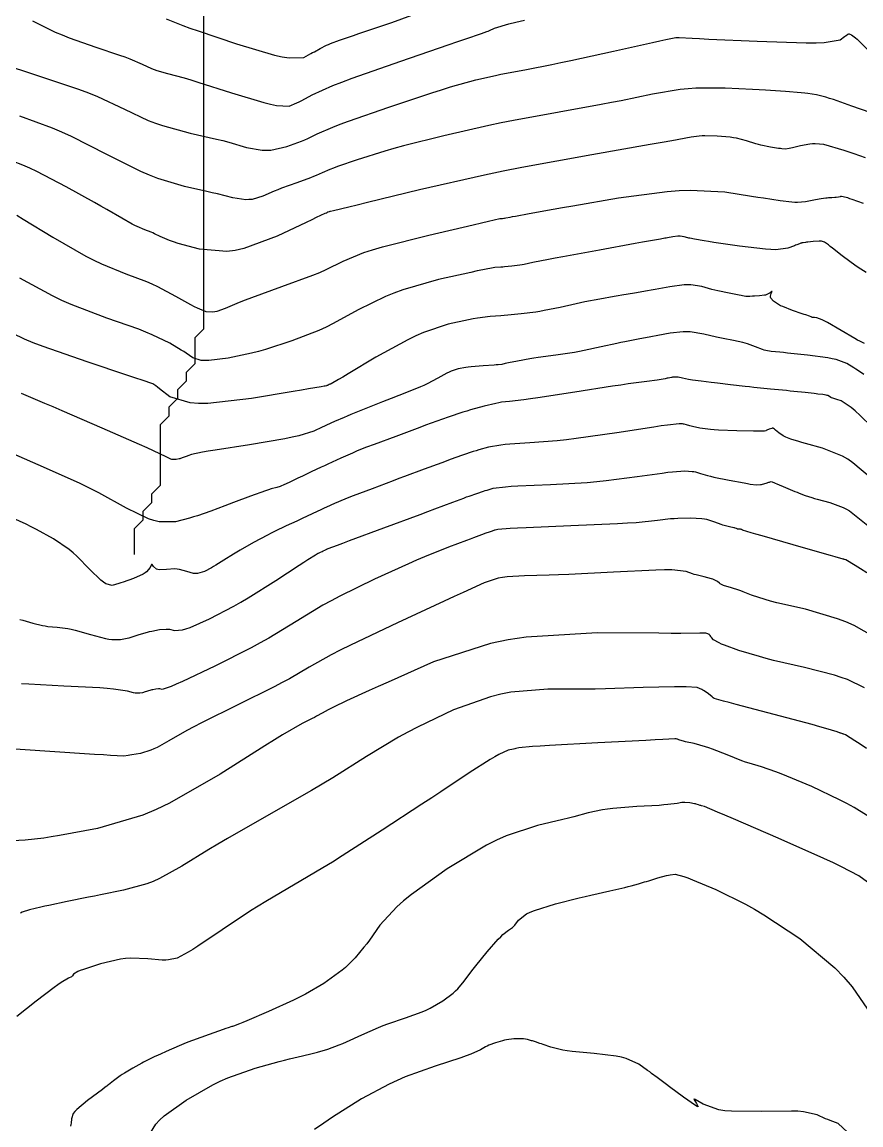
# Model space of a CAD drawing. Header units: metres. Extents: x 837117 to 838479, y 1189012 to 1191015.
# Drawn here: x 838324.9 to 838421.5, y 1189534.6 to 1189661.6 of the extents above; entities that cross this region are included whole.
import ezdxf

# ---------------------------------------------------------------- set-up
doc = ezdxf.new("R2010")
doc.units = ezdxf.units.M
doc.header["$LTSCALE"] = 0.3
for name, color, linetype in [('COTAS 10', 1, 'Continuous'), ('COTAS INT', 252, 'Continuous'), ('DRENAJE', 5, 'Continuous')]:
    doc.layers.add(name, color=color, linetype=linetype)

msp = doc.modelspace()

# ---------------------------------------------------------------- linework, layer by layer
at = {"layer": 'COTAS 10'}
for points in [[(838322.31, 1189656.85), (838326.68, 1189655.46), (838331.4, 1189653.86), (838332.52, 1189653.43), (838333.57, 1189653.01), (838336.68, 1189651.55), (838339.42, 1189650.26), (838340.23, 1189649.96), (838341.06, 1189649.67), (838344.25, 1189648.81), (838347.27, 1189648.13), (838348, 1189647.95), (838348.68, 1189647.77), (838350.74, 1189647.17), (838352.51, 1189646.83), (838353.01, 1189646.83), (838353.51, 1189646.85), (838355.36, 1189647.26), (838357.04, 1189647.88), (838357.43, 1189648.04), (838357.8, 1189648.2), (838358.87, 1189648.73), (838360.68, 1189649.51), (838361.5, 1189649.82), (838362.46, 1189650.18), (838367.12, 1189651.81), (838372.05, 1189653.45), (838373.19, 1189653.81), (838374.22, 1189654.13), (838377.12, 1189654.94), (838379.39, 1189655.46), (838380.02, 1189655.59), (838380.65, 1189655.72), (838382.95, 1189656.14), (838385.89, 1189656.71), (838386.93, 1189656.92), (838388.07, 1189657.16), (838392.97, 1189658.24), (838397.45, 1189659.24), (838398.31, 1189659.43), (838399.01, 1189659.58), (838400.17, 1189659.82), (838400.28, 1189659.82), (838400.32, 1189659.82), (838400.36, 1189659.81), (838400.53, 1189659.8), (838402.02, 1189659.73), (838402.89, 1189659.69), (838403.97, 1189659.64), (838409.53, 1189659.38), (838415.17, 1189659.21), (838416.3, 1189659.22), (838417.24, 1189659.25), (838419.07, 1189659.55), (838419.57, 1189659.92), (838419.68, 1189660), (838419.77, 1189660.06), (838419.95, 1189660.2), (838420.07, 1189660.23), (838420.12, 1189660.22), (838420.17, 1189660.21), (838420.39, 1189660.14), (838420.85, 1189659.79), (838421.05, 1189659.61), (838421.27, 1189659.4), (838422.34, 1189658.31)], [(838421.87, 1189624.57), (838421.34, 1189624.84), (838421.08, 1189624.99), (838420.77, 1189625.16), (838419.21, 1189626.08), (838417.63, 1189626.99), (838417.3, 1189627.16), (838417.02, 1189627.31), (838416.39, 1189627.55), (838416.12, 1189627.58), (838416.06, 1189627.58), (838416.01, 1189627.59), (838415.9, 1189627.6), (838415.8, 1189627.62), (838415.77, 1189627.63), (838415.73, 1189627.65), (838415.55, 1189627.72), (838415.13, 1189627.87), (838414.94, 1189627.94), (838414.71, 1189628.02), (838413.6, 1189628.39), (838412.46, 1189628.83), (838412.21, 1189628.94), (838411.98, 1189629.06), (838411.39, 1189629.45), (838411.1, 1189629.82), (838411.07, 1189629.93), (838411.05, 1189630.02), (838411.14, 1189630.36), (838411.25, 1189630.57), (838411.24, 1189630.59), (838411.22, 1189630.59), (838411, 1189630.44), (838410.62, 1189630.22), (838410.49, 1189630.17), (838410.35, 1189630.14), (838409.77, 1189630.06), (838409.21, 1189630.04), (838409.09, 1189630.04), (838408.97, 1189630.03), (838408.67, 1189630.01), (838408.46, 1189630), (838408.41, 1189630), (838408.36, 1189630), (838408.22, 1189630.01), (838407.85, 1189630.08), (838407.66, 1189630.12), (838407.44, 1189630.16), (838406.31, 1189630.38), (838404.99, 1189630.66), (838404.64, 1189630.74), (838404.3, 1189630.82), (838403.13, 1189631.14), (838401.89, 1189631.33), (838401.51, 1189631.34), (838401.1, 1189631.33), (838399.46, 1189631.13), (838397.76, 1189630.81), (838397.31, 1189630.73), (838396.88, 1189630.65), (838395.4, 1189630.4), (838393.93, 1189630.15), (838393.5, 1189630.08), (838393.07, 1189630), (838391.41, 1189629.71), (838389.66, 1189629.37), (838389.17, 1189629.27), (838388.67, 1189629.16), (838386.83, 1189628.75), (838385, 1189628.37), (838384.51, 1189628.28), (838384.03, 1189628.21), (838382.34, 1189627.99), (838380.8, 1189627.84), (838380.4, 1189627.8), (838380.02, 1189627.77), (838378.76, 1189627.68), (838377.31, 1189627.5), (838376.81, 1189627.41), (838376.27, 1189627.31), (838373.96, 1189626.81), (838371.12, 1189625.86), (838370.23, 1189625.47), (838369.31, 1189625.03), (838365.63, 1189623.01), (838362.44, 1189621.1), (838361.82, 1189620.73), (838361.32, 1189620.44), (838360.48, 1189619.95), (838360.39, 1189619.91), (838360.36, 1189619.9), (838360.33, 1189619.89), (838360.23, 1189619.85), (838360.14, 1189619.81), (838360.12, 1189619.8), (838360.1, 1189619.8), (838360.05, 1189619.77), (838360, 1189619.75), (838359.98, 1189619.74), (838359.97, 1189619.74), (838359.92, 1189619.71), (838359.8, 1189619.68), (838359.74, 1189619.67), (838359.67, 1189619.66), (838359.33, 1189619.6), (838357.85, 1189619.36), (838357.06, 1189619.23), (838356.1, 1189619.07), (838351.29, 1189618.27), (838346.27, 1189617.7), (838345.19, 1189617.69), (838344.24, 1189617.74), (838341.91, 1189618.46), (838340.71, 1189619.38), (838340.48, 1189619.56), (838340.28, 1189619.7), (838339.93, 1189619.95), (838338.72, 1189620.36), (838337.99, 1189620.6), (838337.08, 1189620.9), (838332.37, 1189622.46), (838327.3, 1189624.23), (838326.16, 1189624.67), (838325.15, 1189625.09), (838322.46, 1189626.41)], [(838422.14, 1189598.19), (838421.41, 1189598.66), (838420.81, 1189599.05), (838419.74, 1189599.69), (838419.57, 1189599.73), (838419.53, 1189599.74), (838419.5, 1189599.75), (838419.42, 1189599.77), (838418.51, 1189600.04), (838417.95, 1189600.2), (838417.26, 1189600.39), (838413.68, 1189601.41), (838410.08, 1189602.44), (838409.38, 1189602.64), (838408.81, 1189602.81), (838407.84, 1189603.11), (838407.7, 1189603.18), (838407.66, 1189603.19), (838407.61, 1189603.2), (838407.44, 1189603.22), (838407.29, 1189603.23), (838407.25, 1189603.23), (838407.22, 1189603.24), (838407.14, 1189603.28), (838406.99, 1189603.34), (838406.91, 1189603.36), (838406.82, 1189603.38), (838406.34, 1189603.48), (838405.73, 1189603.63), (838405.55, 1189603.69), (838405.36, 1189603.76), (838404.63, 1189604.04), (838403.73, 1189604.31), (838403.44, 1189604.37), (838403.13, 1189604.41), (838401.83, 1189604.49), (838400.38, 1189604.45), (838399.97, 1189604.42), (838399.56, 1189604.39), (838398.05, 1189604.2), (838395.59, 1189603.96), (838394.58, 1189603.89), (838393.43, 1189603.83), (838388.05, 1189603.59), (838382.93, 1189603.38), (838381.93, 1189603.34), (838381.1, 1189603.3), (838379.65, 1189603.19), (838379.36, 1189603.11), (838379.28, 1189603.09), (838379.2, 1189603.06), (838378.89, 1189602.96), (838378.53, 1189602.83), (838378.41, 1189602.79), (838378.29, 1189602.74), (838377.78, 1189602.55), (838376.86, 1189602.21), (838376.47, 1189602.07), (838376.04, 1189601.9), (838373.99, 1189601.14), (838371.21, 1189600.03), (838370.31, 1189599.65), (838369.36, 1189599.24), (838365.46, 1189597.47), (838361.47, 1189595.51), (838360.47, 1189594.98), (838359.52, 1189594.45), (838356.43, 1189592.59), (838353.29, 1189590.68), (838352.3, 1189590.13), (838351.26, 1189589.56), (838347.06, 1189587.44), (838343.37, 1189585.69), (838342.64, 1189585.36), (838342.05, 1189585.11), (838341, 1189584.75), (838340.76, 1189584.82), (838340.69, 1189584.82), (838340.61, 1189584.83), (838340.29, 1189584.8), (838339.93, 1189584.73), (838339.82, 1189584.7), (838339.72, 1189584.68), (838339.33, 1189584.56), (838338.94, 1189584.44), (838338.85, 1189584.42), (838338.75, 1189584.39), (838338.43, 1189584.32), (838338.04, 1189584.33), (838337.89, 1189584.35), (838337.73, 1189584.38), (838337.02, 1189584.57), (838335.41, 1189584.81), (838334.68, 1189584.87), (838333.82, 1189584.94), (838329.71, 1189585.16), (838325.65, 1189585.36), (838324.83, 1189585.41)], [(838422.22, 1189562.59), (838421.24, 1189563.3), (838419.22, 1189564.36), (838418.3, 1189564.79), (838417.21, 1189565.3), (838411.95, 1189567.63), (838406.81, 1189569.86), (838405.8, 1189570.3), (838404.96, 1189570.65), (838403.44, 1189571.27), (838403.11, 1189571.36), (838403.03, 1189571.39), (838402.96, 1189571.41), (838402.76, 1189571.49), (838402.51, 1189571.56), (838402.41, 1189571.59), (838402.3, 1189571.61), (838401.78, 1189571.71), (838401.18, 1189571.76), (838401.02, 1189571.76), (838400.86, 1189571.75), (838400.29, 1189571.65), (838399.25, 1189571.51), (838398.78, 1189571.47), (838398.24, 1189571.42), (838395.65, 1189571.27), (838392.92, 1189571.06), (838392.29, 1189570.99), (838391.71, 1189570.91), (838390.07, 1189570.56), (838388.4, 1189570.1), (838387.79, 1189569.95), (838387.13, 1189569.78), (838384.22, 1189569.12), (838380.62, 1189567.91), (838379.51, 1189567.4), (838378.37, 1189566.82), (838373.84, 1189564.1), (838369.71, 1189561.15), (838368.81, 1189560.43), (838368.03, 1189559.75), (838366.07, 1189557.62), (838364.87, 1189555.91), (838364.56, 1189555.49), (838364.25, 1189555.09), (838363.25, 1189553.87), (838362.11, 1189552.76), (838361.73, 1189552.45), (838361.33, 1189552.13), (838359.62, 1189550.93), (838357.5, 1189549.69), (838356.83, 1189549.34), (838356.12, 1189548.99), (838353.27, 1189547.69), (838350.78, 1189546.63), (838350.29, 1189546.43), (838349.9, 1189546.26), (838349.21, 1189545.99), (838349.13, 1189545.97), (838349.11, 1189545.96), (838349.09, 1189545.96), (838349.04, 1189545.95), (838348.61, 1189545.8), (838348.36, 1189545.72), (838348.04, 1189545.61), (838346.42, 1189545.05), (838344.49, 1189544.35), (838343.98, 1189544.16), (838343.49, 1189543.96), (838341.81, 1189543.25), (838340.47, 1189542.64), (838340.18, 1189542.5), (838339.93, 1189542.38), (838339.34, 1189542.09), (838338.87, 1189541.84), (838338.69, 1189541.74), (838337.62, 1189541.15), (838336.66, 1189540.6), (838336.42, 1189540.44), (838336.18, 1189540.29), (838335.41, 1189539.72), (838334.83, 1189539.25), (838334.72, 1189539.16), (838334.63, 1189539.08), (838334.46, 1189538.96), (838334.14, 1189538.71), (838332.43, 1189537.44), (838331.18, 1189536.4), (838330.96, 1189536.17), (838330.78, 1189535.95), (838330.56, 1189535.35), (838330.55, 1189534.83), (838330.51, 1189534.67), (838330.46, 1189534.5)]]:
    msp.add_lwpolyline(points, dxfattribs=at)
at = {"layer": 'COTAS INT'}
for points in [[(838341.46, 1189661.98), (838343.39, 1189661.2), (838344.21, 1189660.9), (838345.16, 1189660.57), (838349.57, 1189659.08), (838353.94, 1189657.8), (838354.84, 1189657.6), (838355.62, 1189657.46), (838357.32, 1189657.5), (838358.13, 1189657.96), (838358.34, 1189658.07), (838358.54, 1189658.18), (838359.21, 1189658.56), (838359.93, 1189658.92), (838360.16, 1189659.02), (838360.41, 1189659.13), (838361.44, 1189659.51), (838363.05, 1189660.05), (838363.66, 1189660.26), (838364.35, 1189660.49), (838367.44, 1189661.54), (838370.92, 1189662.81)], [(838326.07, 1189661.72), (838328.71, 1189660.44), (838329.49, 1189660.11), (838330.3, 1189659.79), (838333.36, 1189658.72), (838336.12, 1189657.8), (838336.73, 1189657.58), (838337.28, 1189657.37), (838338.72, 1189656.73), (838339.78, 1189656.24), (838340.09, 1189656.12), (838340.41, 1189656.01), (838341.64, 1189655.68), (838343.55, 1189655.17), (838344.3, 1189654.95), (838345.14, 1189654.69), (838348.99, 1189653.46), (838352.72, 1189652.33), (838353.5, 1189652.14), (838354.16, 1189652), (838355.64, 1189651.92), (838356.5, 1189652.28), (838356.78, 1189652.41), (838357.08, 1189652.56), (838358.3, 1189653.22), (838360.67, 1189654.28), (838361.7, 1189654.68), (838362.88, 1189655.12), (838368.49, 1189657.1), (838373.95, 1189658.97), (838375.05, 1189659.34), (838375.97, 1189659.66), (838377.78, 1189660.27), (838378.39, 1189660.5), (838378.56, 1189660.56), (838378.72, 1189660.63), (838379.29, 1189660.89), (838380.92, 1189661.37), (838381.75, 1189661.57), (838382.74, 1189661.81)], [(838423.66, 1189650.78), (838420.43, 1189651.92), (838418.32, 1189652.66), (838417.86, 1189652.81), (838417.44, 1189652.94), (838416.36, 1189653.22), (838415.35, 1189653.36), (838414.99, 1189653.4), (838414.58, 1189653.44), (838412.8, 1189653.59), (838410.49, 1189653.76), (838409.76, 1189653.8), (838408.98, 1189653.84), (838405.84, 1189654), (838402.47, 1189653.98), (838401.56, 1189653.92), (838400.66, 1189653.83), (838397.45, 1189653.28), (838393.88, 1189652.54), (838392.75, 1189652.32), (838391.55, 1189652.09), (838386.71, 1189651.23), (838381.48, 1189650.27), (838380.04, 1189649.98), (838378.61, 1189649.67), (838373.46, 1189648.5), (838368.81, 1189647.33), (838367.69, 1189647.02), (838366.64, 1189646.73), (838363.46, 1189645.74), (838361.2, 1189644.95), (838360.73, 1189644.77), (838360.33, 1189644.62), (838359.45, 1189644.24), (838358.74, 1189643.92), (838358.44, 1189643.8), (838358.1, 1189643.67), (838356.5, 1189643.1), (838354.76, 1189642.46), (838354.32, 1189642.29), (838353.91, 1189642.12), (838352.61, 1189641.55), (838351.38, 1189641.18), (838351.01, 1189641.15), (838350.63, 1189641.14), (838349.16, 1189641.36), (838347.37, 1189641.81), (838346.78, 1189641.95), (838346.16, 1189642.09), (838343.59, 1189642.66), (838340.51, 1189643.59), (838339.56, 1189643.97), (838338.57, 1189644.4), (838334.64, 1189646.36), (838330.56, 1189648.43), (838329.47, 1189648.92), (838328.39, 1189649.38), (838324.64, 1189650.75)], [(838421.99, 1189645.96), (838420.67, 1189646.41), (838419.55, 1189646.79), (838417.21, 1189647.49), (838416.18, 1189647.57), (838415.89, 1189647.56), (838415.59, 1189647.54), (838414.51, 1189647.34), (838413.58, 1189647.11), (838413.38, 1189647.06), (838413.2, 1189647.03), (838412.78, 1189646.97), (838412.36, 1189647), (838412.19, 1189647.02), (838411.99, 1189647.05), (838411.05, 1189647.2), (838409.96, 1189647.42), (838409.66, 1189647.5), (838409.36, 1189647.58), (838408.29, 1189647.91), (838407.14, 1189648.22), (838406.78, 1189648.28), (838406.41, 1189648.33), (838404.93, 1189648.46), (838403.51, 1189648.49), (838403.17, 1189648.48), (838402.86, 1189648.46), (838401.93, 1189648.33), (838399.7, 1189647.92), (838398.57, 1189647.72), (838397.21, 1189647.48), (838390.47, 1189646.32), (838382.44, 1189644.84), (838380.28, 1189644.41), (838378.14, 1189643.96), (838370.63, 1189642.26), (838364.65, 1189640.82), (838363.47, 1189640.53), (838362.5, 1189640.3), (838360.73, 1189639.87), (838360.38, 1189639.79), (838360.3, 1189639.77), (838360.24, 1189639.75), (838360.1, 1189639.69), (838359.99, 1189639.64), (838359.96, 1189639.62), (838359.92, 1189639.61), (838359.73, 1189639.54), (838358.76, 1189639.09), (838358.23, 1189638.84), (838357.58, 1189638.53), (838354.26, 1189636.94), (838350.41, 1189635.51), (838349.43, 1189635.31), (838348.47, 1189635.19), (838345.33, 1189635.43), (838342.85, 1189636.12), (838342.33, 1189636.29), (838341.87, 1189636.44), (838340.8, 1189636.89), (838340.14, 1189637.23), (838339.95, 1189637.32), (838339.75, 1189637.41), (838339.01, 1189637.69), (838338.13, 1189638.04), (838337.85, 1189638.18), (838337.56, 1189638.33), (838336.38, 1189639.01), (838334.63, 1189640.03), (838333.97, 1189640.4), (838333.24, 1189640.81), (838329.98, 1189642.61), (838326.58, 1189644.38), (838325.76, 1189644.77), (838324.98, 1189645.12), (838322.61, 1189646.03)], [(838324.27, 1189639.35), (838325, 1189638.91), (838328.44, 1189636.82), (838332.21, 1189634.66), (838333.14, 1189634.18), (838334.02, 1189633.75), (838336.82, 1189632.6), (838339.21, 1189631.71), (838339.84, 1189631.44), (838340.46, 1189631.16), (838342.55, 1189630.05), (838344.29, 1189629.06), (838344.69, 1189628.85), (838345.05, 1189628.68), (838346.04, 1189628.29), (838346.84, 1189628.23), (838347.08, 1189628.26), (838347.33, 1189628.31), (838348.31, 1189628.67), (838349.93, 1189629.35), (838350.59, 1189629.6), (838351.34, 1189629.89), (838354.81, 1189631.14), (838358.36, 1189632.46), (838359.16, 1189632.78), (838359.89, 1189633.09), (838361.84, 1189634.07), (838364.23, 1189635.06), (838365.23, 1189635.37), (838366.38, 1189635.71), (838371.73, 1189637.06), (838376.81, 1189638.25), (838377.79, 1189638.48), (838378.58, 1189638.66), (838379.9, 1189638.96), (838380, 1189638.96), (838380.03, 1189638.97), (838380.07, 1189638.97), (838380.2, 1189638.98), (838380.34, 1189639), (838380.38, 1189639.01), (838380.42, 1189639.01), (838380.58, 1189639.05), (838381.09, 1189639.15), (838381.36, 1189639.2), (838381.68, 1189639.25), (838383.28, 1189639.55), (838386.05, 1189640.04), (838387.1, 1189640.23), (838388.28, 1189640.43), (838393.57, 1189641.35), (838399.16, 1189642.1), (838400.52, 1189642.2), (838401.81, 1189642.25), (838405.79, 1189642.03), (838408.88, 1189641.56), (838409.6, 1189641.45), (838410.26, 1189641.35), (838412.16, 1189641.05), (838413.53, 1189640.88), (838413.86, 1189640.86), (838414.17, 1189640.85), (838415.09, 1189640.93), (838415.84, 1189641.08), (838416.04, 1189641.12), (838416.23, 1189641.16), (838416.88, 1189641.27), (838417.44, 1189641.36), (838417.58, 1189641.37), (838417.72, 1189641.39), (838418.13, 1189641.41), (838418.47, 1189641.43), (838418.55, 1189641.43), (838418.63, 1189641.44), (838418.89, 1189641.49), (838419.1, 1189641.53), (838419.16, 1189641.54), (838419.22, 1189641.54), (838419.43, 1189641.52), (838419.91, 1189641.38), (838420.14, 1189641.3), (838420.4, 1189641.21), (838421.72, 1189640.74)], [(838422.06, 1189632.77), (838421.46, 1189633.15), (838420.92, 1189633.51), (838419.3, 1189634.68), (838418.18, 1189635.58), (838417.94, 1189635.77), (838417.74, 1189635.93), (838417.27, 1189636.26), (838416.92, 1189636.36), (838416.79, 1189636.38), (838416.64, 1189636.38), (838415.98, 1189636.34), (838415.34, 1189636.26), (838415.21, 1189636.24), (838415.09, 1189636.23), (838414.82, 1189636.19), (838414.66, 1189636.17), (838414.61, 1189636.15), (838414.56, 1189636.14), (838414.4, 1189636.08), (838414.08, 1189635.96), (838413.95, 1189635.91), (838413.8, 1189635.85), (838413.06, 1189635.56), (838411.67, 1189635.38), (838411.1, 1189635.4), (838410.46, 1189635.43), (838407.47, 1189635.79), (838404.54, 1189636.23), (838403.93, 1189636.32), (838403.42, 1189636.41), (838402.3, 1189636.59), (838401.78, 1189636.7), (838401.65, 1189636.73), (838401.53, 1189636.76), (838401.11, 1189636.87), (838400.67, 1189636.94), (838400.53, 1189636.95), (838400.39, 1189636.94), (838399.81, 1189636.87), (838399.21, 1189636.76), (838399.05, 1189636.73), (838398.9, 1189636.7), (838398.38, 1189636.61), (838397, 1189636.37), (838396.31, 1189636.25), (838395.48, 1189636.1), (838391.37, 1189635.35), (838387.16, 1189634.58), (838386.27, 1189634.42), (838385.5, 1189634.27), (838383.7, 1189633.9), (838382.71, 1189633.69), (838382.45, 1189633.65), (838382.19, 1189633.6), (838381.27, 1189633.48), (838380.43, 1189633.4), (838380.22, 1189633.38), (838380.01, 1189633.37), (838379.33, 1189633.32), (838377.95, 1189633.08), (838377.3, 1189632.95), (838376.54, 1189632.78), (838372.84, 1189631.94), (838368.72, 1189630.77), (838367.7, 1189630.4), (838366.72, 1189630.01), (838363.59, 1189628.45), (838360.71, 1189626.88), (838359.89, 1189626.48), (838359.06, 1189626.1), (838355.96, 1189624.88), (838352.91, 1189623.89), (838352.1, 1189623.67), (838351.31, 1189623.46), (838348.6, 1189622.9), (838346.4, 1189622.64), (838345.92, 1189622.63), (838345.51, 1189622.64), (838344.53, 1189622.93), (838343.76, 1189623.47), (838343.49, 1189623.65), (838343.19, 1189623.84), (838341.88, 1189624.63), (838339.88, 1189625.6), (838339.13, 1189625.91), (838338.31, 1189626.23), (838334.64, 1189627.51), (838330.55, 1189629.06), (838329.46, 1189629.54), (838328.38, 1189630.06), (838324.64, 1189632.11)], [(838421.81, 1189621.02), (838421.09, 1189621.5), (838420.88, 1189621.63), (838420.66, 1189621.77), (838419.84, 1189622.27), (838418.63, 1189622.73), (838418.17, 1189622.84), (838417.65, 1189622.95), (838415.31, 1189623.26), (838413.03, 1189623.49), (838412.54, 1189623.54), (838412.12, 1189623.58), (838411.14, 1189623.68), (838410.52, 1189623.79), (838410.32, 1189623.84), (838410.12, 1189623.9), (838409.32, 1189624.21), (838408.41, 1189624.54), (838408.14, 1189624.62), (838407.86, 1189624.7), (838406.79, 1189624.93), (838405.59, 1189625.17), (838405.23, 1189625.24), (838404.85, 1189625.32), (838403.37, 1189625.67), (838401.82, 1189625.92), (838401.4, 1189625.94), (838400.99, 1189625.94), (838399.52, 1189625.79), (838398.07, 1189625.52), (838397.26, 1189625.37), (838395.81, 1189625.1), (838394.27, 1189624.8), (838393.81, 1189624.7), (838393.35, 1189624.6), (838391.56, 1189624.19), (838389.62, 1189623.77), (838389.06, 1189623.67), (838388.49, 1189623.57), (838386.33, 1189623.26), (838384.3, 1189622.98), (838383.8, 1189622.91), (838383.34, 1189622.83), (838381.91, 1189622.57), (838380.89, 1189622.36), (838380.68, 1189622.31), (838380.5, 1189622.27), (838380.12, 1189622.19), (838379.69, 1189622.15), (838379.47, 1189622.13), (838379.22, 1189622.11), (838377.96, 1189622.02), (838376.59, 1189621.91), (838376.26, 1189621.87), (838375.96, 1189621.84), (838375.08, 1189621.68), (838374.28, 1189621.41), (838374.04, 1189621.3), (838373.78, 1189621.18), (838372.74, 1189620.61), (838371.52, 1189619.95), (838371.14, 1189619.77), (838370.74, 1189619.59), (838369.15, 1189618.94), (838367.39, 1189618.27), (838366.89, 1189618.08), (838366.38, 1189617.88), (838364.48, 1189617.12), (838362.74, 1189616.41), (838362.33, 1189616.24), (838361.95, 1189616.08), (838360.86, 1189615.6), (838359.95, 1189615.19), (838359.7, 1189615.07), (838359.44, 1189614.94), (838358.47, 1189614.48), (838356.74, 1189613.96), (838355.99, 1189613.8), (838355.13, 1189613.63), (838351.07, 1189612.94), (838347.11, 1189612.32), (838346.32, 1189612.19), (838345.66, 1189612.08), (838344.38, 1189611.81), (838343.98, 1189611.67), (838343.88, 1189611.63), (838343.78, 1189611.59), (838343.45, 1189611.47), (838343.14, 1189611.36), (838343.05, 1189611.33), (838342.96, 1189611.3), (838342.63, 1189611.22), (838342.25, 1189611.22), (838342.12, 1189611.25), (838342, 1189611.29), (838341.49, 1189611.54), (838340.02, 1189612.25), (838339.29, 1189612.58), (838338.42, 1189612.96), (838334.12, 1189614.84), (838329.52, 1189616.82), (838328.46, 1189617.28), (838327.5, 1189617.69), (838324.83, 1189618.85)], [(838424.08, 1189613.7), (838421.39, 1189616.31), (838420.82, 1189616.82), (838420.33, 1189617.24), (838419.21, 1189618), (838418.69, 1189618.15), (838418.58, 1189618.18), (838418.48, 1189618.21), (838418.23, 1189618.28), (838418.08, 1189618.34), (838418.04, 1189618.37), (838417.99, 1189618.39), (838417.85, 1189618.49), (838417.65, 1189618.59), (838417.57, 1189618.61), (838417.48, 1189618.64), (838417.09, 1189618.7), (838416.51, 1189618.77), (838416.3, 1189618.79), (838416.07, 1189618.82), (838415.06, 1189618.93), (838413.76, 1189619.07), (838413.33, 1189619.12), (838412.88, 1189619.16), (838411.05, 1189619.34), (838409.12, 1189619.53), (838408.62, 1189619.59), (838408.12, 1189619.64), (838406.46, 1189619.83), (838404.97, 1189620.01), (838404.6, 1189620.05), (838404.24, 1189620.1), (838403.07, 1189620.24), (838402.09, 1189620.38), (838401.86, 1189620.41), (838401.63, 1189620.45), (838400.94, 1189620.59), (838400.42, 1189620.7), (838400.31, 1189620.72), (838400.2, 1189620.73), (838399.94, 1189620.73), (838399.76, 1189620.7), (838399.7, 1189620.69), (838399.65, 1189620.68), (838399.47, 1189620.65), (838399.27, 1189620.61), (838399.22, 1189620.6), (838399.16, 1189620.58), (838398.93, 1189620.53), (838398.46, 1189620.45), (838398.25, 1189620.42), (838398, 1189620.38), (838396.82, 1189620.23), (838394.68, 1189619.93), (838393.83, 1189619.8), (838392.88, 1189619.66), (838388.52, 1189618.98), (838384.28, 1189618.33), (838383.41, 1189618.21), (838382.66, 1189618.1), (838381.02, 1189617.92), (838380.08, 1189617.82), (838379.78, 1189617.77), (838379.45, 1189617.7), (838378.08, 1189617.38), (838376.53, 1189616.95), (838376.09, 1189616.81), (838375.64, 1189616.67), (838373.96, 1189616.11), (838371.98, 1189615.41), (838371.34, 1189615.18), (838370.67, 1189614.93), (838367.9, 1189613.9), (838365.43, 1189612.98), (838364.55, 1189612.65), (838363.84, 1189612.38), (838363.4, 1189612.19), (838363.17, 1189612.09), (838362.91, 1189611.97), (838361.57, 1189611.37), (838360.07, 1189610.68), (838359.69, 1189610.5), (838359.33, 1189610.34), (838358.18, 1189609.8), (838357.17, 1189609.32), (838356.9, 1189609.19), (838356.63, 1189609.07), (838355.71, 1189608.62), (838354.94, 1189608.27), (838354.76, 1189608.2), (838354.61, 1189608.14), (838354.2, 1189608.02), (838353.56, 1189607.84), (838353.25, 1189607.74), (838352.9, 1189607.62), (838351.18, 1189607), (838349.22, 1189606.29), (838348.71, 1189606.1), (838348.23, 1189605.92), (838346.61, 1189605.3), (838345.07, 1189604.76), (838344.63, 1189604.62), (838344.18, 1189604.49), (838342.54, 1189604.06), (838340.66, 1189604.06), (838340.06, 1189604.21), (838339.44, 1189604.41), (838336.92, 1189605.65), (838333.71, 1189607.41), (838332.64, 1189607.95), (838331.49, 1189608.5), (838326.73, 1189610.64), (838321.99, 1189612.71)], [(838422.69, 1189609.05), (838420.55, 1189610.87), (838419.94, 1189611.27), (838419.33, 1189611.63), (838417.06, 1189612.53), (838415.1, 1189613.06), (838414.68, 1189613.18), (838414.3, 1189613.29), (838413.38, 1189613.57), (838412.82, 1189613.8), (838412.67, 1189613.88), (838412.52, 1189613.96), (838412.03, 1189614.3), (838411.64, 1189614.61), (838411.57, 1189614.67), (838411.5, 1189614.72), (838411.39, 1189614.82), (838411.37, 1189614.84), (838411.37, 1189614.85), (838411.36, 1189614.85), (838411.35, 1189614.86), (838411.28, 1189614.84), (838411.24, 1189614.83), (838411.19, 1189614.81), (838410.92, 1189614.71), (838410.63, 1189614.6), (838410.56, 1189614.57), (838410.5, 1189614.55), (838410.35, 1189614.5), (838409.79, 1189614.48), (838409.48, 1189614.48), (838409.1, 1189614.49), (838407.16, 1189614.53), (838405.05, 1189614.63), (838404.57, 1189614.66), (838404.13, 1189614.7), (838402.9, 1189614.86), (838402.08, 1189615.03), (838401.91, 1189615.07), (838401.76, 1189615.11), (838401.39, 1189615.22), (838401.12, 1189615.3), (838401.03, 1189615.32), (838400.94, 1189615.33), (838400.55, 1189615.35), (838399.19, 1189615.2), (838398.48, 1189615.1), (838397.63, 1189614.97), (838393.37, 1189614.31), (838388.67, 1189613.64), (838387.55, 1189613.5), (838386.5, 1189613.38), (838383.36, 1189613.14), (838381.03, 1189613.01), (838380.49, 1189612.96), (838380, 1189612.9), (838378.6, 1189612.65), (838377.48, 1189612.34), (838377.15, 1189612.24), (838376.83, 1189612.14), (838375.6, 1189611.73), (838374.16, 1189611.22), (838373.7, 1189611.05), (838373.21, 1189610.87), (838371.19, 1189610.12), (838368.93, 1189609.27), (838368.28, 1189609.03), (838367.62, 1189608.78), (838365.18, 1189607.87), (838362.99, 1189607.05), (838362.5, 1189606.86), (838362.05, 1189606.68), (838360.85, 1189606.18), (838359.93, 1189605.75), (838359.65, 1189605.62), (838359.37, 1189605.49), (838358.3, 1189604.99), (838357.15, 1189604.45), (838356.83, 1189604.3), (838356.5, 1189604.15), (838355.28, 1189603.59), (838353.95, 1189602.96), (838353.55, 1189602.75), (838353.13, 1189602.54), (838351.53, 1189601.67), (838349.98, 1189600.79), (838349.6, 1189600.57), (838349.24, 1189600.35), (838348.12, 1189599.65), (838347.18, 1189599.06), (838346.94, 1189598.92), (838346.7, 1189598.78), (838345.87, 1189598.35), (838345.08, 1189598.11), (838344.86, 1189598.1), (838344.64, 1189598.11), (838343.84, 1189598.33), (838343, 1189598.59), (838342.75, 1189598.62), (838342.49, 1189598.64), (838341.52, 1189598.58), (838340.68, 1189598.53), (838340.5, 1189598.56), (838340.35, 1189598.61), (838340.03, 1189598.91), (838339.87, 1189599.15), (838339.82, 1189599.16), (838339.78, 1189599.13), (838339.62, 1189598.81), (838339.22, 1189598.32), (838339.04, 1189598.18), (838338.81, 1189598.04), (838337.72, 1189597.55), (838336.54, 1189597.13), (838336.26, 1189597.03), (838336.01, 1189596.95), (838335.27, 1189596.73), (838334.51, 1189596.93), (838334.25, 1189597.1), (838333.95, 1189597.33), (838332.7, 1189598.59), (838331.2, 1189600.11), (838330.75, 1189600.49), (838330.29, 1189600.86), (838328.51, 1189602.09), (838326.54, 1189603.19), (838325.95, 1189603.49), (838325.35, 1189603.79), (838323.06, 1189604.84)], [(838324.62, 1189592.8), (838324.96, 1189592.72), (838326.12, 1189592.4), (838327.23, 1189592.13), (838327.54, 1189592.07), (838327.84, 1189592.02), (838328.91, 1189591.92), (838330.15, 1189591.77), (838330.55, 1189591.69), (838330.99, 1189591.59), (838332.77, 1189591.09), (838334.49, 1189590.64), (838334.88, 1189590.56), (838335.23, 1189590.51), (838336.2, 1189590.5), (838336.97, 1189590.66), (838337.2, 1189590.72), (838337.44, 1189590.79), (838338.36, 1189591.07), (838339.32, 1189591.36), (838339.57, 1189591.43), (838339.82, 1189591.49), (838340.69, 1189591.66), (838341.47, 1189591.72), (838341.66, 1189591.72), (838341.85, 1189591.7), (838342.42, 1189591.54), (838343.35, 1189591.61), (838343.75, 1189591.73), (838344.22, 1189591.9), (838346.47, 1189592.89), (838349.26, 1189594.35), (838350.07, 1189594.82), (838350.91, 1189595.31), (838354.09, 1189597.31), (838356.8, 1189599.08), (838357.33, 1189599.43), (838357.78, 1189599.72), (838358.65, 1189600.27), (838358.9, 1189600.41), (838358.97, 1189600.44), (838359.03, 1189600.47), (838359.25, 1189600.57), (838359.44, 1189600.66), (838359.55, 1189600.71), (838359.73, 1189600.8), (838359.9, 1189600.88), (838359.95, 1189600.9), (838359.99, 1189600.92), (838360.14, 1189600.99), (838361.2, 1189601.39), (838361.82, 1189601.62), (838362.58, 1189601.91), (838366.52, 1189603.37), (838370.7, 1189604.92), (838371.61, 1189605.26), (838372.42, 1189605.57), (838374.48, 1189606.33), (838375.75, 1189606.8), (838376.06, 1189606.92), (838376.35, 1189607.02), (838377.25, 1189607.34), (838378.01, 1189607.6), (838378.22, 1189607.66), (838378.42, 1189607.72), (838379.12, 1189607.92), (838380.55, 1189608.1), (838381.21, 1189608.15), (838381.98, 1189608.2), (838385.71, 1189608.37), (838389.96, 1189608.6), (838391.06, 1189608.7), (838392.13, 1189608.8), (838395.71, 1189609.26), (838398.59, 1189609.68), (838399.22, 1189609.76), (838399.78, 1189609.82), (838401.19, 1189609.92), (838402.03, 1189609.87), (838402.23, 1189609.84), (838402.43, 1189609.81), (838403.01, 1189609.63), (838403.81, 1189609.38), (838404.15, 1189609.3), (838404.52, 1189609.21), (838406.29, 1189608.85), (838408.03, 1189608.53), (838408.4, 1189608.46), (838408.72, 1189608.41), (838409.46, 1189608.32), (838409.89, 1189608.34), (838410, 1189608.36), (838410.12, 1189608.38), (838410.54, 1189608.5), (838410.88, 1189608.62), (838410.95, 1189608.64), (838411.01, 1189608.66), (838411.14, 1189608.69), (838411.43, 1189608.58), (838411.59, 1189608.51), (838411.78, 1189608.43), (838412.78, 1189608.02), (838413.87, 1189607.56), (838414.13, 1189607.46), (838414.37, 1189607.36), (838415.05, 1189607.1), (838415.82, 1189606.85), (838416.11, 1189606.76), (838416.44, 1189606.67), (838417.88, 1189606.27), (838419.42, 1189605.72), (838419.8, 1189605.52), (838420.16, 1189605.31), (838421.31, 1189604.4), (838422.66, 1189603.33)], [(838423.87, 1189590.33), (838420.68, 1189592.12), (838419.74, 1189592.53), (838418.77, 1189592.91), (838415.07, 1189593.99), (838411.77, 1189594.75), (838411.06, 1189594.93), (838410.43, 1189595.1), (838408.87, 1189595.62), (838407.91, 1189596.01), (838407.65, 1189596.11), (838407.41, 1189596.2), (838406.57, 1189596.47), (838405.9, 1189596.66), (838405.76, 1189596.71), (838405.65, 1189596.74), (838405.4, 1189596.84), (838405.26, 1189596.94), (838405.22, 1189596.97), (838405.17, 1189597.01), (838404.96, 1189597.19), (838404.58, 1189597.4), (838404.43, 1189597.45), (838404.25, 1189597.51), (838403.42, 1189597.72), (838402.51, 1189597.94), (838402.28, 1189598.01), (838402.06, 1189598.08), (838401.35, 1189598.36), (838399.68, 1189598.52), (838398.85, 1189598.53), (838397.86, 1189598.51), (838392.98, 1189598.28), (838387.82, 1189598.01), (838386.65, 1189597.96), (838385.59, 1189597.92), (838382.72, 1189597.86), (838380.72, 1189597.74), (838380.21, 1189597.66), (838379.71, 1189597.56), (838378.1, 1189597.04), (838375.66, 1189595.93), (838374.65, 1189595.47), (838373.49, 1189594.93), (838368.1, 1189592.43), (838362.68, 1189589.85), (838361.51, 1189589.27), (838360.48, 1189588.74), (838357.93, 1189587.31), (838355.68, 1189586), (838354.84, 1189585.55), (838353.9, 1189585.06), (838349.71, 1189582.98), (838345.56, 1189580.92), (838344.65, 1189580.46), (838343.84, 1189580.03), (838341.78, 1189578.85), (838340.43, 1189578.07), (838340.07, 1189577.91), (838339.72, 1189577.76), (838338.51, 1189577.4), (838337.51, 1189577.22), (838337.29, 1189577.18), (838337.09, 1189577.15), (838336.59, 1189577.09), (838335.08, 1189577.16), (838334.25, 1189577.22), (838333.24, 1189577.28), (838328.09, 1189577.63), (838322.97, 1189577.96)], [(838421.86, 1189584.95), (838419.92, 1189585.9), (838419.21, 1189586.15), (838418.42, 1189586.4), (838414.97, 1189587.29), (838411.41, 1189588.11), (838410.56, 1189588.33), (838409.77, 1189588.54), (838407.41, 1189589.25), (838405.76, 1189589.85), (838405.42, 1189589.99), (838405.13, 1189590.12), (838404.51, 1189590.49), (838404.28, 1189590.75), (838404.23, 1189590.8), (838404.19, 1189590.85), (838404.11, 1189590.97), (838404.05, 1189591.05), (838404.03, 1189591.07), (838404, 1189591.09), (838403.85, 1189591.17), (838403.6, 1189591.23), (838403.5, 1189591.24), (838403.39, 1189591.24), (838402.91, 1189591.23), (838400.75, 1189591.22), (838399.6, 1189591.22), (838398.19, 1189591.23), (838391.1, 1189591.27), (838382.92, 1189590.8), (838380.84, 1189590.48), (838378.83, 1189590.07), (838372.25, 1189587.93), (838367.03, 1189585.61), (838365.88, 1189585.1), (838364.86, 1189584.64), (838362.25, 1189583.46), (838360.75, 1189582.74), (838360.42, 1189582.58), (838360.13, 1189582.43), (838359.42, 1189582.03), (838358.8, 1189581.67), (838358.56, 1189581.54), (838358.3, 1189581.41), (838357.14, 1189580.83), (838354.88, 1189579.54), (838353.93, 1189578.96), (838352.84, 1189578.28), (838347.71, 1189575), (838341.87, 1189571.66), (838340.32, 1189570.94), (838338.8, 1189570.3), (838333.55, 1189568.75), (838329.21, 1189567.94), (838328.25, 1189567.78), (838327.4, 1189567.65), (838325.23, 1189567.4), (838323.8, 1189567.35)], [(838422.11, 1189577.98), (838421.38, 1189578.46), (838420.78, 1189578.85), (838419.69, 1189579.52), (838419.48, 1189579.61), (838419.43, 1189579.63), (838419.38, 1189579.65), (838419.26, 1189579.69), (838419.12, 1189579.74), (838419.07, 1189579.76), (838419.01, 1189579.78), (838418.74, 1189579.89), (838417.43, 1189580.28), (838416.72, 1189580.47), (838415.85, 1189580.71), (838411.46, 1189581.88), (838407.12, 1189583.03), (838406.29, 1189583.25), (838405.63, 1189583.43), (838404.57, 1189583.71), (838404.46, 1189583.79), (838404.4, 1189583.84), (838404.32, 1189583.91), (838403.92, 1189584.24), (838403.42, 1189584.61), (838403.28, 1189584.69), (838403.13, 1189584.77), (838402.62, 1189584.98), (838401.35, 1189585.08), (838400.73, 1189585.08), (838400, 1189585.07), (838396.4, 1189584.97), (838392.07, 1189584.83), (838390.87, 1189584.81), (838389.69, 1189584.8), (838385.42, 1189584.79), (838381.17, 1189584.44), (838379.99, 1189584.22), (838378.81, 1189583.93), (838374.54, 1189582.41), (838370.4, 1189580.44), (838369.31, 1189579.86), (838368.23, 1189579.27), (838364.54, 1189577.03), (838360.65, 1189574.58), (838359.45, 1189573.86), (838358.21, 1189573.12), (838353.28, 1189570.31), (838348.54, 1189567.62), (838347.42, 1189566.96), (838346.37, 1189566.35), (838343.28, 1189564.43), (838340.69, 1189562.99), (838339.96, 1189562.67), (838339.23, 1189562.39), (838336.56, 1189561.64), (838333.93, 1189561.12), (838333.22, 1189560.98), (838332.53, 1189560.84), (838330.09, 1189560.34), (838327.98, 1189559.9), (838327.49, 1189559.8), (838327.04, 1189559.7), (838325.74, 1189559.41), (838324.88, 1189559.11), (838324.71, 1189559.02)], [(838423.54, 1189569.41), (838420.67, 1189571.17), (838419.84, 1189571.63), (838418.99, 1189572.07), (838415.82, 1189573.58), (838412.94, 1189574.79), (838412.28, 1189575.05), (838411.67, 1189575.28), (838410, 1189575.84), (838408.61, 1189576.26), (838408.19, 1189576.4), (838407.76, 1189576.56), (838406.06, 1189577.23), (838404.39, 1189577.89), (838403.97, 1189578.04), (838403.56, 1189578.17), (838402.25, 1189578.53), (838401.26, 1189578.75), (838401.05, 1189578.8), (838400.88, 1189578.85), (838400.5, 1189578.96), (838400.35, 1189579.03), (838400.32, 1189579.04), (838400.29, 1189579.05), (838400.2, 1189579.08), (838400.13, 1189579.08), (838400.09, 1189579.08), (838400.03, 1189579.07), (838398.64, 1189578.99), (838397.78, 1189578.95), (838396.72, 1189578.89), (838391.19, 1189578.6), (838385.61, 1189578.31), (838384.53, 1189578.24), (838383.64, 1189578.19), (838382.08, 1189578.05), (838381.73, 1189577.96), (838381.61, 1189577.93), (838381.47, 1189577.89), (838380.87, 1189577.76), (838379.77, 1189577.26), (838379.31, 1189577.01), (838378.79, 1189576.7), (838376.36, 1189575.15), (838373.1, 1189572.98), (838372.05, 1189572.29), (838370.93, 1189571.56), (838366.36, 1189568.56), (838361.75, 1189565.6), (838360.61, 1189564.89), (838359.52, 1189564.22), (838352.94, 1189560.37), (838352.06, 1189559.83), (838351.17, 1189559.26), (838347.93, 1189557.1), (838345.14, 1189555.22), (838344.54, 1189554.84), (838344.02, 1189554.51), (838342.75, 1189553.82), (838341.76, 1189553.62), (838341.42, 1189553.61), (838341.03, 1189553.61), (838339.38, 1189553.77), (838337.4, 1189553.83), (838336.81, 1189553.78), (838336.21, 1189553.71), (838333.91, 1189553.17), (838331.96, 1189552.54), (838331.59, 1189552.4), (838331.29, 1189552.28), (838330.8, 1189551.98), (838330.7, 1189551.79), (838330.64, 1189551.74), (838330.57, 1189551.69), (838330.22, 1189551.53), (838329.39, 1189551.02), (838329.02, 1189550.76), (838328.59, 1189550.44), (838326.52, 1189548.86), (838324.27, 1189547.12)], [(838339.35, 1189533.22), (838340.28, 1189534.73), (838340.72, 1189535.19), (838341.24, 1189535.66), (838343.77, 1189537.5), (838346.83, 1189539.25), (838347.69, 1189539.66), (838348.56, 1189540.04), (838351.72, 1189541.15), (838354.49, 1189541.92), (838355.11, 1189542.09), (838355.67, 1189542.23), (838357.17, 1189542.59), (838358.27, 1189542.84), (838358.58, 1189542.92), (838358.9, 1189543.01), (838360.07, 1189543.36), (838361.39, 1189543.85), (838361.81, 1189544.02), (838362.24, 1189544.2), (838363.99, 1189545), (838365.91, 1189545.85), (838366.45, 1189546.07), (838367, 1189546.28), (838369.03, 1189546.97), (838370.95, 1189547.65), (838371.42, 1189547.86), (838371.88, 1189548.08), (838373.34, 1189548.92), (838374.52, 1189549.81), (838374.79, 1189550.05), (838375.05, 1189550.3), (838375.78, 1189551.17), (838376.54, 1189552.22), (838376.82, 1189552.57), (838377.12, 1189552.95), (838378.42, 1189554.54), (838379.71, 1189556), (838379.99, 1189556.29), (838380.24, 1189556.54), (838380.9, 1189557.06), (838381.36, 1189557.37), (838381.48, 1189557.49), (838381.61, 1189557.62), (838382.05, 1189558.22), (838382.97, 1189558.93), (838383.4, 1189559.12), (838383.9, 1189559.33), (838386.31, 1189560.07), (838389.03, 1189560.76), (838389.72, 1189560.93), (838390.38, 1189561.09), (838392.57, 1189561.59), (838394.3, 1189561.98), (838394.68, 1189562.07), (838395.01, 1189562.15), (838395.87, 1189562.38), (838396.56, 1189562.6), (838396.79, 1189562.67), (838397.04, 1189562.74), (838398.07, 1189563.06), (838399.07, 1189563.34), (838399.3, 1189563.4), (838399.51, 1189563.44), (838400.09, 1189563.5), (838401.07, 1189563.23), (838401.53, 1189563.06), (838402.08, 1189562.85), (838404.75, 1189561.75), (838408.19, 1189560.05), (838409.22, 1189559.46), (838410.28, 1189558.82), (838414.42, 1189556.1), (838418.47, 1189552.71), (838419.48, 1189551.65), (838420.44, 1189550.54), (838423.49, 1189546.1)], [(838419.93, 1189533.8), (838418.83, 1189534.79), (838417.91, 1189535.14), (838417.65, 1189535.24), (838417.38, 1189535.35), (838416.42, 1189535.8), (838414.84, 1189536.15), (838414.19, 1189536.2), (838413.46, 1189536.23), (838410.04, 1189536.17), (838406.57, 1189536.2), (838405.8, 1189536.27), (838405.11, 1189536.38), (838403.29, 1189537.04), (838402.39, 1189537.57), (838402.28, 1189537.6), (838402.23, 1189537.58), (838402.55, 1189537.09), (838402.74, 1189536.7), (838402.62, 1189536.75), (838402.42, 1189536.86), (838401.05, 1189537.82), (838399.44, 1189539.02), (838399.09, 1189539.28), (838398.78, 1189539.51), (838398, 1189540.1), (838397.37, 1189540.57), (838397.15, 1189540.73), (838396.91, 1189540.9), (838395.9, 1189541.62), (838394.42, 1189542.29), (838393.89, 1189542.44), (838393.3, 1189542.56), (838390.75, 1189542.87), (838388.22, 1189543.09), (838387.66, 1189543.16), (838387.14, 1189543.24), (838385.76, 1189543.57), (838384.87, 1189543.89), (838384.67, 1189543.96), (838384.49, 1189544.02), (838384, 1189544.18), (838383.64, 1189544.3), (838383.54, 1189544.33), (838383.43, 1189544.36), (838383.07, 1189544.47), (838382.6, 1189544.55), (838382.44, 1189544.56), (838382.26, 1189544.56), (838381.5, 1189544.54), (838380.66, 1189544.43), (838380.43, 1189544.39), (838380.2, 1189544.33), (838379.38, 1189544.1), (838378.63, 1189543.8), (838378.45, 1189543.71), (838378.26, 1189543.62), (838377.68, 1189543.27), (838376.55, 1189542.76), (838376.03, 1189542.57), (838375.42, 1189542.36), (838372.45, 1189541.4), (838368.99, 1189540.16), (838368.06, 1189539.76), (838367.14, 1189539.33), (838363.96, 1189537.62), (838360.62, 1189535.51), (838359.61, 1189534.83), (838358.56, 1189534.12)]]:
    msp.add_lwpolyline(points, dxfattribs=at)
at = {"layer": 'DRENAJE'}
msp.add_polyline3d([(838337.83, 1189600.29, 0), (838337.83, 1189601.29, 0), (838337.83, 1189602.29, 0), (838337.83, 1189603.29, 0), (838338.83, 1189604.29, 0), (838338.83, 1189605.29, 0), (838339.83, 1189606.29, 0), (838339.83, 1189607.28, 0), (838340.83, 1189608.28, 0), (838340.83, 1189609.28, 0), (838340.83, 1189610.28, 0), (838340.83, 1189611.28, 0), (838340.83, 1189612.28, 0), (838340.83, 1189613.28, 0), (838340.83, 1189614.28, 0), (838340.83, 1189615.28, 0), (838341.83, 1189616.28, 0), (838341.83, 1189617.28, 0), (838342.83, 1189618.28, 0), (838342.83, 1189619.28, 0), (838343.83, 1189620.28, 0), (838343.83, 1189621.28, 0), (838344.83, 1189622.28, 0), (838344.83, 1189623.28, 0), (838344.83, 1189624.28, 0), (838344.83, 1189625.28, 0), (838345.83, 1189626.28, 0), (838345.83, 1189627.28, 0), (838345.83, 1189628.28, 0), (838345.83, 1189629.28, 0), (838345.83, 1189630.28, 0), (838345.83, 1189631.28, 0), (838345.83, 1189632.28, 0), (838345.83, 1189633.28, 0), (838345.83, 1189634.28, 0), (838345.83, 1189635.28, 0), (838345.83, 1189636.28, 0), (838345.83, 1189637.27, 0), (838345.83, 1189638.27, 0), (838345.83, 1189639.27, 0), (838345.83, 1189640.27, 0), (838345.83, 1189641.27, 0), (838345.83, 1189642.27, 0), (838345.83, 1189643.27, 0), (838345.83, 1189644.27, 0), (838345.83, 1189645.27, 0), (838345.83, 1189646.27, 0), (838345.83, 1189647.27, 0), (838345.83, 1189648.27, 0), (838345.83, 1189649.27, 0), (838345.83, 1189650.27, 0), (838345.83, 1189651.27, 0), (838345.83, 1189652.27, 0), (838345.83, 1189653.27, 0), (838345.83, 1189654.27, 0), (838345.83, 1189655.27, 0), (838345.83, 1189656.27, 0), (838345.83, 1189657.27, 0), (838345.83, 1189658.27, 0), (838345.83, 1189659.27, 0), (838345.83, 1189660.27, 0), (838345.83, 1189661.27, 0), (838345.83, 1189662.27, 0)], dxfattribs=at)

doc.saveas('drawing.dxf')
